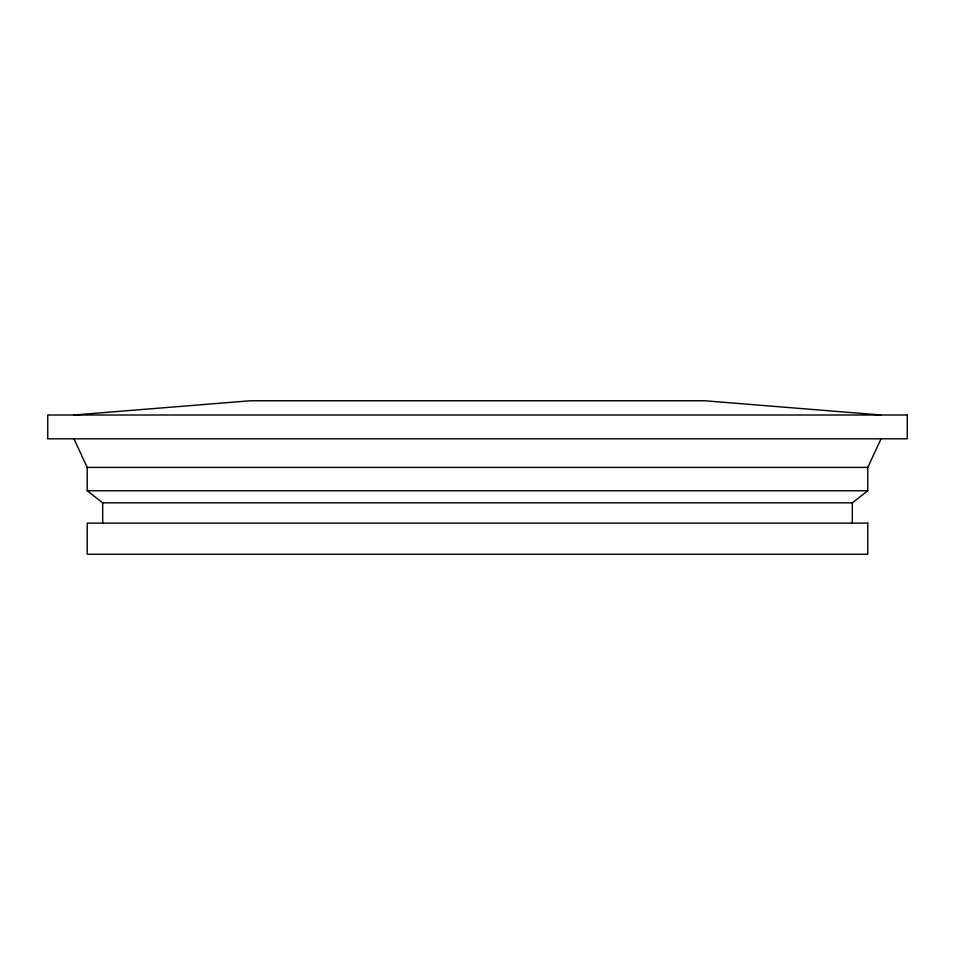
<?xml version="1.0" encoding="UTF-8"?>
<svg xmlns="http://www.w3.org/2000/svg" width="955" height="955" viewBox="0 0 955 955"><rect width="100%" height="100%" fill="white"/><g stroke="black" fill="none" stroke-linecap="round" stroke-linejoin="round"><path stroke-width="1.43" d="M73.941 438.811L87.227 467.401L87.227 490.763L102.686 502.843L852.314 502.843L867.773 490.763L867.773 467.401L881.059 438.811M73.941 415.007L250.413 400.754L704.587 400.754L881.059 415.007M87.227 467.401L867.773 467.401M87.227 490.763L867.773 490.763M852.314 502.843L852.314 523.101M102.686 502.843L102.686 523.101M907.25 415.007L47.75 415.007L47.75 438.811L907.25 438.811L907.25 415.007M867.773 523.101L87.227 523.101L87.227 554.246L867.773 554.246L867.773 523.101"/></g></svg>
